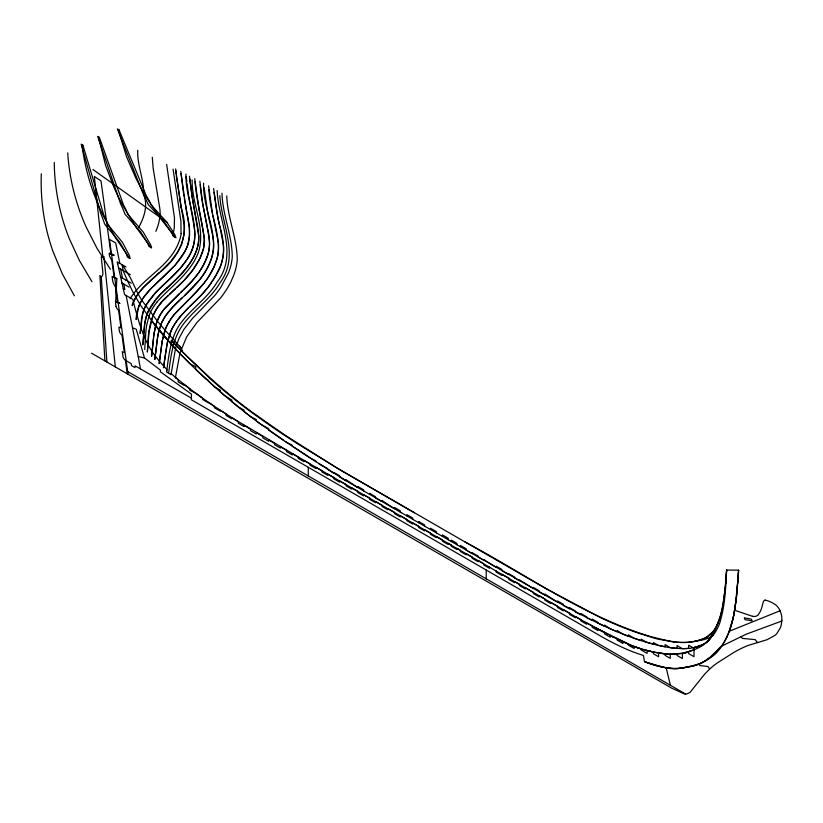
<?xml version="1.0" encoding="UTF-8"?>
<svg xmlns="http://www.w3.org/2000/svg" width="823" height="823" viewBox="0 0 823 823"><rect width="100%" height="100%" fill="white"/><g stroke="black" fill="none" stroke-linecap="round" stroke-linejoin="round"><path stroke-width="1.23" d="M315.898 461.662L315.898 460.911L310.086 457.886L292.319 446.231L292.319 445.294L286.507 442.28L272.331 432.651L268.648 429.997L268.648 428.588L260.685 424.277L256.344 421.037L256.344 419.545L250.531 416.603L244.102 411.531L244.102 410.183L238.279 406.829L231.849 401.593L231.849 400.05L224.412 395.4L220.286 391.769L220.286 390.174L214.998 387.119L208.497 381.255L208.497 380.37L205.853 378.847L195.699 369.373L195.699 366.698L189.887 363.715L180.34 354.096L171.431 344.24L171.493 340.383A158.716 91.641 60 0 0 182.078 351.565L210.431 378.899A419.545 242.229 60 0 0 251.159 412.025A828.566 478.379 60 0 0 298.224 444.204L341.689 470.807L414.473 512.811M336.442 467.69L284.079 434.523L250.686 411.15A491.187 283.585 60 0 1 209.834 377.644L187.119 356.482L171.493 340.383L171.421 344.302L170.556 343.345M41.304 173.807C40.625 192.294 42.302 210.873 46.438 228.907A140.394 92.618 68.4 0 0 53.073 251.694L62.383 273.977L74.348 295.766M171.493 340.465L171.421 344.24L171.493 340.424M144.714 349.58L145.825 332.235A84.121 48.567 -60 0 1 146.597 325.62L149.158 315.497M738.529 571.008L738.591 570.164L726.616 570.051L725.608 583.888M116.835 278.853L115.59 303.584A21.141 12.201 60 0 0 115.837 305.148L116.115 306.372M738.426 572.664L736.194 599.854L733.478 616.725A171.606 99.079 60 0 1 726.74 637.383M738.262 575.102L738.097 577.458M738.313 574.3L738.591 570.174A382.479 220.821 60 0 1 736.688 591.665C735.237 613.228 731.225 636.364 716.308 653.071A157.635 91.014 60 0 1 699.036 663.832C688.553 667.042 677.134 670.282 666.167 667.762A139.9 80.767 60 0 1 644.481 661.599L643.442 655.458A235.08 135.723 60 0 1 620.604 646.539A323.336 186.677 60 0 1 597.477 634.266L191.306 399.762L191.492 394.155L160.372 371.79L160.454 370.155L144.467 357.954L138.233 356.616L126.094 295.457L124.602 294.603L117.205 261.909L125.97 266.94M148.006 344.703C147.945 327.122 152.605 308.666 166.688 296.949M726.637 570.072L724.826 591.799L722.676 606.633A191.389 110.498 60 0 1 721.843 610.738L721.411 612.59A133.367 77.002 60 0 1 720.742 615.151L715.485 628.998A129.89 74.996 60 0 1 712.451 634.728L707.05 641.693A92.557 53.444 60 0 1 699.673 647.228L695.425 649.234A199.351 115.097 60 0 1 693.1 650.139L682.545 653.277A123.707 71.426 60 0 1 670.354 654.275L665.19 653.904A201.141 116.125 60 0 1 662.176 653.534L652.114 651.785M738.046 578.24L737.675 583.456M184.239 233.475L184.105 225.265A77.794 44.915 -60 0 0 183.879 223.486L176.266 175.711M781.809 620.398L781.521 623.155A36.551 21.1 60 0 1 780.883 626.282L780.708 626.838A20.585 11.882 60 0 1 780.369 627.754L777.066 633.206A43.28 24.988 60 0 1 775.122 635.294L767.159 639.677L748.282 645.397A301.928 174.322 60 0 0 732.583 653.225L717.862 662.577A206.666 119.325 60 0 0 709.807 668.934L704.9 673.872L690.188 692.215A15.462 8.93 60 0 1 689.633 692.627L686.68 693.923A10.936 6.317 60 0 1 685.662 694.056L685.528 694.056A11.44 6.605 60 0 1 684.376 693.902L671.784 688.193L91.62 353.232M737.573 584.886L737.192 589.721M147.883 345.866L147.327 352.069L148.932 333.037M143.089 342.245L142.76 344.981L144.488 325.003L146.617 315.404A24.669 14.248 -60 0 1 148.15 311.526L156.185 299.088M143.223 340.897L144.817 322.75M737.079 591.048L736.667 595.543M153.541 338.006L151.607 356.297L153.911 334.333M158.5 273.359C180.042 257.167 190.257 233.763 181.07 207.725M189.341 236.551L187.942 244.236A21.233 12.263 -60 0 1 186.996 246.982L185.01 251.272M725.444 585.647L723.088 604.37L719.847 618.166A110.395 63.741 60 0 1 718.685 621.478L716.792 625.83A106.568 61.53 60 0 1 716.072 627.26L714.848 629.451A74.636 43.094 60 0 1 714.066 630.665A57.219 33.033 60 0 1 713.243 631.807L710.712 634.502A56.602 32.673 60 0 1 709.2 635.706A63.474 36.644 60 0 1 707.482 636.807L707.019 637.064A86.785 50.1 60 0 1 705.527 637.825A103.194 59.585 60 0 1 703.305 638.782A121.393 70.089 60 0 1 701.443 639.461L700.095 639.893A174.209 100.581 60 0 1 697.925 640.52L694.694 641.333M736.606 596.161L733.869 614.894L729.384 630.912M153.562 336.926L155.609 325.28L159.878 315.312A31.778 18.353 -60 0 1 163.849 309.51L179.26 293.749M184.187 234.102L181.718 244.174M181.039 233.516L180.926 221.418L173.067 169.127M149.066 331.844L152.543 316.752A30.173 17.427 -60 0 1 160.722 303.461M153.911 333.901L156.123 323.696M165.834 351.061L163.479 367.84L167.501 342.018L171.513 329.848A28.28 16.326 -60 0 1 173.838 325.476C183.241 309.674 199.536 299.747 209.947 284.727M175.371 377.819L180.093 352.666L186.646 336.874L196.82 322.616L219.926 298.667A54.287 31.346 -60 0 0 223.136 294.562L227.086 288.719A47.405 27.375 -60 0 0 230.656 282.31L233.609 275.592A41.15 23.754 -60 0 0 237.25 259.842C237.137 238.156 227.405 217.704 226.757 195.925M126.094 295.457L132.842 299.356A245.172 141.546 60 0 0 137.853 318.234A122.071 70.48 60 0 0 142.976 333.449A55.655 32.128 60 0 0 152.831 352.717A90.376 52.178 60 0 0 166.802 369.352L166.802 372.191L171.009 374.609L175.577 348.078L178.93 338.541L183.91 329.385L192.551 318.347L214.464 295.869A56.52 32.632 -60 0 0 220.79 287.402L228.485 272.876A39.031 22.53 -60 0 0 232.261 257.188C232.24 235.501 222.56 215.009 221.973 193.22M165.907 350.917L166.513 347.193M168.653 372.86C171.009 355.978 172.717 337.841 183.56 323.892C194.897 309.211 210.925 298.584 220.348 282.32C239.843 255.686 221.438 224.35 219.834 195.689M166.699 370.978C169.075 353.952 170.659 335.537 181.934 321.618C192.726 307.535 208.126 297.401 217.231 281.929C238.67 254.112 218.044 220.821 217.179 190.514M166.596 346.442L167.203 343.314A64.533 37.261 -60 0 1 167.727 341.01L170.392 332.502M144.93 322.112C147.266 306.989 158.551 295.539 169.435 285.725M198.713 236.057A36.788 21.233 -60 0 1 198.096 244.801C194.516 261.364 181.852 274.131 169.919 285.303M198.065 244.801C194.639 260.922 182.583 273.329 171.019 284.264M713.438 631.683L713.243 632.311A43.804 25.287 60 0 1 712.934 633.226L712.029 635.459A44.627 25.76 60 0 1 711.648 636.23L711.257 636.961A38.167 22.036 60 0 1 710.846 637.65A43.043 24.855 60 0 1 710.414 638.309L710.27 638.525A49.987 28.856 60 0 1 709.663 639.337L709.015 640.099A34.967 20.184 60 0 1 708.521 640.633L708.346 640.798A50.903 29.391 60 0 1 707.636 641.467L707.276 641.775A53.063 30.636 60 0 1 706.71 642.228A48.454 27.972 60 0 1 705.928 642.784A40.306 23.27 60 0 1 705.321 643.185A54.791 31.634 60 0 1 704.694 643.565L704.272 643.812A57.271 33.064 60 0 1 703.614 644.152L700.815 645.407A92.104 53.176 60 0 1 697.462 646.724L690.178 648.38L682.339 648.678L677.02 645.602L677.02 648.452L670.241 647.639L665.066 644.604L665.066 646.744L658.071 645.263L653.441 642.588L653.441 644.121L646.487 642.197L641.282 639.193L641.282 640.613L634.163 638.267L628.35 634.79L628.35 636.21L622.97 634.152L617.157 630.541L617.157 631.776L610.347 628.823L604.535 625.069L604.535 626.169L597.961 623.083L597.961 622.394L592.149 619.04L592.149 620.254M744.29 618.094L745.01 619.657L751.728 620.799M752.016 620.583L751.276 619.081L744.568 617.95M156.391 322.904L157.286 320.538A23.456 13.549 -60 0 1 158.325 318.244L160.362 314.551A34.638 19.999 -60 0 1 165.269 307.761L182.737 290.478M206.234 259.173L207.88 254.4A22.447 12.962 -60 0 0 208.548 252.167L209.135 248.968A47.837 27.622 -60 0 0 209.361 247.157L209.556 244.822A28.784 16.625 -60 0 0 209.587 243.094C207.581 223.424 201.429 204.351 200.226 184.527M181.605 244.462L178.118 251.344M206.244 259.029C201.028 272.372 190.874 282.978 180.525 292.556M161.349 323.285L157.965 334.704L154.817 359.497C157.234 343.366 156.648 325.034 168.355 312.226M199.989 258.268L203.548 248.227L204.351 237.981M726.709 637.352L726.442 637.907A110.56 63.834 60 0 1 722.038 645.469L710.66 656.888A173.427 100.128 60 0 1 707.708 659.192L706.988 659.696A144.138 83.216 60 0 1 704.91 661.075L701.001 663.245A109.274 63.093 60 0 1 697.348 664.758A121.063 69.893 60 0 1 695.6 665.334L691.443 666.352M161.709 322.503L165.732 315.734M203.765 264.368L204.33 263.226A48.927 28.249 -60 0 0 205.832 259.986C210.678 250.079 210.122 238.691 207.489 228.269M199.619 259.019L192.849 269.944L184.691 279.769M138.521 227.714C143.871 218.085 147.852 206.676 144.21 195.771A80.253 46.335 -60 0 1 143.943 194.403L143.788 193.477A41.181 23.774 -60 0 1 143.613 192.068C143.418 177.871 137.081 164.579 137.719 150.27M203.528 264.965L198.775 272.67L192.911 280.036M216.346 274.666C226.232 259.44 224.514 240.542 219.155 224.062A244.812 141.34 -60 0 1 217.992 218.702L213.589 188.457M184.825 251.55L174.774 265.634L149.807 289.737A52.116 30.091 -60 0 0 146.36 293.626L144.735 295.714A27.087 15.637 -60 0 0 143.202 297.895L139.591 304.572A28.496 16.45 -60 0 0 136.402 315.672L136.145 319.561L138.758 306.506A20.904 12.067 -60 0 1 142.472 298.944L151.432 288.071L163.88 276.322M215.914 275.458L213.579 279.347M169.065 321.814C161.185 334.333 161.606 349.6 159.127 363.694L162.254 340.897L165.845 328.13A26.603 15.359 -60 0 1 167.326 324.941L170.083 320.198A39.926 23.054 -60 0 1 172.799 316.351A37.549 21.676 -60 0 1 174.527 314.191L189.629 298.821M136.021 297L135.785 297.391A19.094 11.018 -60 0 0 134.324 300.107L132.153 305.57A22.149 12.787 -60 0 1 134.159 300.426L138.346 293.502L143.439 287.412A74.883 43.238 -60 0 1 147.893 282.958L149.704 281.25M177.85 251.766L170.68 261.447L160.382 271.672M187.088 259.276C205.359 233.732 184.877 201.913 185.977 174.075M130.127 298.656C140.815 281.312 159.713 271.456 171.668 255.192A30.852 17.818 -60 0 0 181.235 233.444M208.836 276.343L213.908 267.177L217.19 258.185A31.665 18.281 -60 0 0 218.188 253.175C219.998 231.572 209.186 211.12 209.042 189.527M213.085 280.129L212.056 281.692M208.353 277.084L207.365 278.555M186.667 259.934L180.412 268.144L171.637 277.207M180.823 258.041L181.698 256.786A35.914 20.729 -60 0 0 184.63 251.982L186.317 248.597A21.779 12.571 -60 0 0 188.961 240.213L189.197 238.135A85.294 49.246 -60 0 0 189.393 235.728L189.403 227.837L187.623 217.19A259.163 149.632 -60 0 1 186.605 212.025L181.019 173.571M211.542 282.454L210.482 283.976M206.861 279.275L205.843 280.705M165.855 315.528L170.454 309.736A76.261 44.03 -60 0 1 174.229 305.559L182.294 297.7M208.857 286.209L215.451 276.24L220.554 265.716A33.815 19.526 -60 0 0 222.539 259.152L223.167 255.963A37.066 21.398 -60 0 0 223.671 250.192A52.477 30.297 -60 0 0 223.496 245.655L220.533 229.967M179.939 259.276L176.225 263.946M205.318 281.415L204.269 282.814M208.312 286.939L201.069 295.375L191.142 305.168M203.734 283.493L190.792 297.679M758.374 614.462L759.866 612.23A47.611 27.488 60 0 0 761.388 608.835A40.08 23.147 60 0 0 761.954 607.024L763.188 602.271A12.18 7.037 60 0 1 764.022 600.677A3.642 2.099 60 0 1 765.195 600.121M157.193 301.774C171.41 285.9 190.524 273.287 198.292 252.589C206.244 228.599 191.584 204.258 192.14 179.97M179.784 317.081L188.405 307.833M160.68 303.389L162.265 301.537M156.699 298.482L159.888 295.004M713.027 635.428L714.436 633.607A134.622 77.722 60 0 0 717.718 627.805L718.788 625.459A81.405 47.004 60 0 0 720.218 621.581L722.45 612.559A215.101 124.191 60 0 0 724.734 598.012A513.264 296.331 60 0 0 726.616 570.051M192.356 280.674L183.889 289.377M175.258 265.057L164.096 276.147M720.763 646.971L718.047 649.913M162.8 300.94L175.443 288.76M176.935 271.971C186.389 261.92 195.329 249.174 194.845 234.72M718.489 649.594L710.249 657.207L702.976 662.237A117.576 67.887 60 0 1 693.645 665.817L692.832 666.044M160.423 294.449L160.969 293.893M183.56 280.952L169.61 294.15M176.101 272.825L172.758 276.127M161.514 293.348L166.781 288.225M187.438 300.94C201.738 287.258 216.788 270.757 218.476 250.089A55.203 31.871 -60 0 0 218.373 242.703M189.568 306.701L190.73 305.58M187.294 301.084L175.762 312.74A39.154 22.602 -60 0 0 169.044 321.793M167.254 296.403L168.386 295.323M172.295 276.59L164.178 284.13M166.688 288.338L170.762 284.48M180.165 299.685C191.872 289.14 203.59 277.721 209.783 262.918A34.885 20.143 -60 0 0 213.723 246.55L213.743 245.83A59.091 34.113 -60 0 0 213.455 240.882L212.859 236.407M163.582 284.686L160.001 288.091A101.733 58.742 -60 0 0 155.886 292.227L148.912 300.632A26.254 15.153 -60 0 0 142.574 313.501L140.157 333.531L141.463 319.417L143.613 310.374A20.873 12.057 -60 0 1 145.887 305.405L155.382 292.823L171.297 277.536M176.616 287.68C187.027 278.215 196.481 267.187 201.83 254.04A26.83 15.483 -60 0 0 204.269 244.318A31.871 18.404 -60 0 0 204.423 240.038C202.047 219.494 196.059 199.423 194.804 178.663M184.506 295.642L199.824 279.563A49.473 28.568 -60 0 0 204.536 272.866L207.057 268.565A38.465 22.211 -60 0 0 209.628 263.288A38.846 22.427 -60 0 0 211.1 259.543C219.679 234.462 202.437 208.733 203.631 183.22M150.156 280.838L158.386 273.483M159.364 272.619L142.574 288.328A34.659 20.009 -60 0 0 135.98 296.969M707.183 636.549L712.121 632.373A75.449 43.557 60 0 0 718.572 621.766M721.38 646.261L746.399 634.132L781.757 621.046M729.26 631.282L780.039 610.769M693.902 649.82L689.581 651.353A205.246 118.502 60 0 1 685.652 652.526A175.885 101.548 60 0 1 683.234 653.112L671.383 654.316A126.896 73.268 60 0 1 668.914 654.203L656.631 652.649L643.03 649.532M615.717 638.175L628.309 644.09L628.35 645.139L634.163 648.493L634.163 646.394L641.282 648.935L641.282 650.036L647.104 653.39L647.104 650.654L653.441 652.094L653.441 653.771L658.606 656.754L658.606 652.989L665.066 653.832L665.066 655.386L670.241 658.369L670.241 654.275A152.615 88.112 60 0 0 677.02 654.398L677.02 655.447L682.401 658.554L682.401 653.729A133.295 76.951 60 0 0 688.645 651.919L688.645 653.585L694.026 656.692L694.026 647.588L702.029 644.944A113.523 65.542 60 0 0 705.301 643.154L708.449 640.747A38.177 22.046 60 0 0 711.267 636.93M692.76 666.074L680.971 668.183A136.608 78.874 60 0 1 679.736 668.307A115.981 66.961 60 0 1 677.144 668.482A110.663 63.896 60 0 1 672.041 668.41A119.541 69.019 60 0 1 668.729 668.091L666.949 667.834A136.361 78.73 60 0 1 665.066 667.525A146.206 84.419 60 0 1 662.062 666.918L659.923 666.424A172.84 99.789 60 0 1 656.497 665.529L654.069 664.819A238.557 137.729 60 0 1 650.17 663.595L644.481 661.599L645.962 662.134M694.015 647.608L701.206 645.541A58.505 33.784 60 0 0 708.15 640.572M695.25 641.261C680.631 644.769 665.776 640.222 651.579 636.827C584.104 616.993 526.391 574.413 464.882 541.894M691.649 666.321L679.51 668.317M765.215 600.162L766.943 600.553A36.953 21.336 60 0 1 769.484 601.459A43.65 25.204 60 0 1 772.025 602.621L775.173 604.483A9.382 5.422 60 0 1 780.009 610.707L781.027 613.444A12.54 7.242 60 0 1 781.768 616.952L781.84 618.258A26.696 15.411 60 0 1 781.809 620.398M752.407 616.273L734.661 610.255M651.95 651.734L638.586 648.143A154.786 89.368 60 0 1 634.276 646.569L633.35 646.199A196.625 113.523 60 0 1 630.408 644.995L594.587 627.321M662.824 667.083L647.135 662.546M132.637 327.852L136.248 329.21L144.467 357.954M110.745 253.772L111.537 254.122M112.093 254.369L112.7 254.626M113.265 254.873L113.913 255.161L112.844 254.688M113.265 277.145L112.288 276.723L116.815 278.688L116.022 278.349M112.617 276.857L113.224 277.125M113.965 277.454L114.572 277.711L113.924 277.433M114.85 277.835L115.508 278.123M116.064 278.369L116.671 278.627M116.166 301.804L115.508 301.527L119.109 303.09M116.588 301.99L117.185 302.257M117.936 302.576L118.543 302.843M118.687 302.905L119.201 303.131M109.86 253.391L114.006 255.202M115.93 278.308L114.808 277.814M119.993 303.471L115.374 301.465L117.524 302.401L115.323 286.198M110.838 253.813L112.751 254.646M590.77 619.719L553.889 600.152L468.061 551.194M614.236 637.434L609.504 635.058M607.878 634.224L578.518 618.464L304.016 460.458L304.016 461.693L298.204 458.339L298.204 457.094L292.319 453.71L292.319 454.954L286.507 451.601L286.507 450.356L280.437 446.848L280.437 448.093L274.625 444.729L274.625 443.484L268.648 440.007L268.648 441.251L262.825 437.887L262.825 436.55L256.344 432.703L256.344 433.999L250.531 430.645L250.531 429.246L244.102 425.368L244.102 426.561L238.279 423.197L238.279 421.777L213.198 405.574A462.001 266.745 60 0 1 200.606 396.737L192.212 390.524A497.853 287.443 60 0 1 175.525 377.469M119.86 263.432L115.704 242.98L109.459 239.38L128.049 374.27M126.063 280.201L120.755 277.176M120.621 269.1L122.555 278.184M130.404 274.717L118.594 267.917M309.51 463.606L231.849 417.745L231.849 418.804L226.037 415.45L226.037 414.01L220.286 410.245L220.286 411.119L214.474 407.755L214.474 406.397L208.497 402.303L208.497 402.869L202.684 399.515L202.684 398.25L195.699 393.229L189.887 390.297L189.887 388.919L183.951 384.351L183.951 385.246L178.138 381.893L178.138 379.65A135.322 78.123 60 0 1 171.009 373.436L171.009 374.609M126.186 360.741L131.196 363.612L131.557 365.7L135.013 367.603L135.054 365.824L191.358 398.106M401.254 512.657L348.366 482.072L318.933 463.74M685.59 694.056L127.678 371.543M120.642 277.073L122.709 278.287M125.847 280.077L131.268 283.163M121.989 282.968L123.769 284.058L124.859 289.49L123.234 288.554M694.026 648.318L688.645 645.211L688.645 648.38L684.643 648.637A235.728 136.093 60 0 1 666.373 647.084C638.411 641.775 612.034 630.315 586.727 617.61L586.727 616.849L580.915 613.485L580.915 614.781L575.442 611.993L575.442 611.047L569.619 607.693L569.619 608.907L565.555 606.695L563.374 605.471L563.374 604.308L557.562 600.955L557.562 602.189L544.847 593.98L544.847 595.019L539.188 591.819L539.188 590.76L533.376 587.406L533.376 588.538L519.478 579.917L519.478 580.699L514.601 577.941L514.601 577.067L508.789 573.713L508.789 574.639L501.989 570.72L501.989 569.526L496.166 566.173L496.166 567.366L483.646 559.465L483.646 560.154L478.081 556.945L478.081 556.101L472.268 552.747L472.268 553.591L400.266 512.101L400.266 510.785L394.454 507.431L394.454 508.748L381.975 500.456L381.975 501.557L375.453 497.792L375.453 496.681L369.64 493.327L369.64 494.448M337.019 468.04L546.019 588.702L601.428 618.063A498.038 287.546 60 0 0 638.514 633.206L656.373 638.771L673.718 642.053A185.237 106.949 60 0 0 694.118 641.456L704.087 639.646L708.243 638.134A26.007 15.009 60 0 0 713.13 635.366M122.061 283.009L129.026 287.145M285.334 441.519L315.291 461.374L327.78 468.688L327.78 469.367L332.039 472.135L333.809 473.246L333.809 472.402L339.621 475.756L339.621 476.898L344.261 479.819L346.01 480.827L346.01 479.696L357.758 487.597L357.758 486.444L363.571 489.798L363.571 490.95M283.379 440.192L255.881 420.646A510.599 294.799 60 0 1 214.68 386.872L192.87 366.595L177.027 350.433M167.522 222.673L92.896 169.476M124.808 359.558L124.931 359.651A9.66 5.576 60 0 0 125.353 359.96L127.226 373.796M176.41 349.765L172.799 345.825M172.881 345.907L171.606 344.498M172.665 345.67L169.24 341.874A237.919 137.359 60 0 1 152.45 321.721L140.908 305.796L133.768 293.677A203.569 117.524 60 0 1 123.244 270.942L122.123 264.985A21.635 12.489 60 0 1 124.232 267.65L130.497 278.03L137.883 293.472A62.99 36.366 60 0 0 141.803 300.282L157.193 320.898A251.571 145.249 60 0 0 173.818 339.837L180.906 347.903A6.121 3.529 60 0 1 181.585 349.456L182.058 351.472M170.351 343.109L152.45 321.721A196.615 113.523 60 0 0 166.802 339.127M175.361 237.446L159.899 217.673L146.628 197.674A140.394 67.537 52.8 0 1 135.548 177.459L126.649 157.018L118.193 129.417M757.592 642.609L755.226 639.636L742.315 638.401L741.122 636.488M151.021 247.61L136.258 227.498L123.759 207.087A139.169 72.28 55.5 0 1 113.533 186.379L105.581 165.372L98.493 136.896M129.54 258.257L115.518 237.765L103.852 216.891A138.501 77.413 58.5 0 1 94.552 195.658C88.339 179.239 84.08 162.09 82.012 144.663M110.405 269.316L97.073 248.412L86.199 227.086A138.501 82.434 61.6 0 1 77.784 205.328C72.259 188.364 68.854 170.721 67.712 152.924M179.568 345.845L180.186 346.843M91.95 281.713L79.327 260.366L69.266 238.547A139.169 87.68 65 0 1 61.776 216.264C56.962 198.734 54.452 180.597 54.256 162.429M709.632 669.099L708.047 666.537L699.859 665.519L699.036 663.832M180.587 347.543L181.379 349.158M181.297 348.983L182.017 351.236M106.887 362.048L101.28 276.981L99.881 275.468L104.902 360.906M666.167 667.762L670.436 685.353M220.266 228.907L216.634 211.038L214.052 192.345M117.576 263.555L117.73 264.214M207.447 228.084L202.684 203.476L199.876 181.255M212.622 235.203L208.847 218.167A287.412 165.937 -60 0 1 207.766 212.879L204.114 187.531M197.654 226.932L192.479 198.95L189.774 179.085M193.559 223.321L188.755 196.049M188.662 222.385L184.753 200.894M138.233 356.616L140.496 368.951M197.582 226.778L198.631 234.092M193.57 223.599L194.177 227.076A84.141 48.578 -60 0 1 194.814 232.498L194.897 234.432M212.478 213.754L208.6 185.854M180.916 206.594L181.06 207.437M180.782 205.74L175.618 168.941M184.311 198.065L184.578 199.804M183.755 194.578L184.033 196.316M183.488 192.839L180.823 171.493M188.59 195L187.068 183.652M195.154 181.688L199.094 209.896A405.595 234.174 -60 0 0 201.306 221.058L204.289 237.785M186.852 181.965L186.255 176.606M218.311 242.271L213.99 221.15A239.555 138.305 -60 0 1 212.869 215.821M189.465 176.215L192.057 196.409L198.744 236.036M102.813 256.622L94.336 176.461L101.013 180.937L110.93 253.885L109.202 253.145L109.346 255.037A12.736 7.356 60 0 0 109.5 256.128L111.835 260.541L114.14 277.505L112.195 276.662L112.494 279.666A16.398 9.475 60 0 0 112.648 280.592A7.047 4.064 60 0 0 115.271 286.281M176.112 174.095L175.762 170.556M115.333 366.924L103.893 256.344L101.25 257.023L102.885 272.794A8.456 4.887 60 0 1 101.28 276.981M166.627 164.394L174.126 215.41A66.776 38.547 -60 0 1 174.466 218.239L174.281 227.487A36.819 21.254 -60 0 1 172.614 235.388M152.306 157.275L153.129 168.139L159.508 206.655A52.343 30.214 -60 0 1 160.115 212.334A32.354 18.682 -60 0 1 160.022 214.998L159.94 216.099A37.683 21.758 -60 0 1 155.886 231.345M496.166 570.874L496.166 572.119L501.989 575.472L501.989 574.228L508.789 578.147L508.789 579.392L514.601 582.746L514.601 581.501L519.478 584.309L519.478 585.554L525.29 588.908L525.29 587.663L533.376 592.323L533.376 593.568L539.188 596.922L539.188 595.677L544.847 598.928L544.847 600.173L550.659 603.526L550.659 602.292L557.562 606.253L557.562 607.497L563.374 610.851L563.374 609.606L569.619 613.197L569.619 614.442L575.442 617.795L575.442 616.55L580.915 619.657L580.915 620.902L586.727 624.256L586.727 623.011L592.149 625.974L592.149 627.219L597.961 630.572L597.961 629.338L604.535 632.62L604.535 633.864L610.347 637.218L610.347 635.973L617.157 638.895L617.157 640.14L622.97 643.493L622.97 641.817L630.902 645.211A166.668 96.229 60 0 0 643.03 649.553M489.459 567.006L489.459 568.251L483.646 564.897L483.646 563.652L478.081 560.442L478.081 561.687L472.268 558.333L472.268 557.089L466.199 553.601L466.199 554.846L460.386 551.482L460.386 550.248L456.919 548.252L456.919 549.497L451.313 546.266L451.313 545.021L448.216 543.242L448.216 544.487L442.404 541.133L442.404 539.888L436.334 536.411L436.334 537.645L430.522 534.292L430.522 533.047L424.586 529.652L424.586 530.897L418.773 527.543L418.773 526.298L412.704 522.831L412.704 524.066L406.891 520.712L406.891 519.467L400.266 515.692L400.266 516.937L394.454 513.583L394.454 512.338L387.787 508.532L387.787 509.776L381.975 506.423L381.975 505.178L375.453 501.464L375.453 502.699L369.64 499.345L369.64 498.1L363.571 494.654L363.571 495.888L357.758 492.535L357.758 491.29L351.822 487.916L351.822 489.16L346.01 485.807L346.01 484.562L339.621 480.91L339.621 482.155L333.809 478.801L333.809 477.556L327.78 474.11L327.78 475.355L321.968 472.001L321.968 470.756L315.898 467.289L315.898 468.534L310.086 465.18L310.086 463.935M486.228 570.03L486.228 579.001M466.199 550.093L466.199 548.776L460.386 545.423L460.386 546.75M456.919 544.744L456.919 543.355L451.313 540.125L451.313 541.524M448.216 539.734L448.216 538.252L442.404 534.899L442.404 536.38M436.334 532.882L436.334 531.586L430.522 528.232L430.522 529.528M424.586 526.113L424.586 524.899L418.773 521.545L418.773 522.759M412.704 519.262L412.704 517.996L406.891 514.632L406.891 515.918M308.286 467.299L308.286 476.044M188.601 222.426A63.062 36.407 -60 0 1 189.465 236.489M170.268 332.482A35.78 20.657 -60 0 1 179.836 317.184M168.304 312.143A80.849 46.674 -60 0 1 179.002 300.889M198.559 234.483A39.165 22.612 -60 0 1 198.148 244.781M149.076 315.487A28.99 16.738 -60 0 1 157.234 301.846M124.746 359.733A3.755 2.171 60 0 1 122.925 356.081L122.277 351.678L124.345 352.583L121.989 335.208A4.444 2.562 60 0 1 119.366 331.278M119.469 331.299A11.234 6.481 60 0 1 119.119 329.251L118.975 327.081L120.991 327.914L118.605 310.374A4.887 2.819 60 0 1 116.033 306.362M758.528 614.688A17.376 10.03 60 0 1 752.417 616.314M679.531 668.389A119.201 68.823 60 0 1 662.813 667.072M707.276 636.714A102.803 59.349 60 0 1 695.229 641.22M110.601 253.71L109.994 253.453L110.652 253.731M119.088 129.941L117.37 128.944L143.397 194.516A85.53 41.15 52.8 0 1 148.222 204.526L164.59 222.303L171.688 232.816A20.328 9.783 52.8 0 1 173.139 236.16L175.947 237.785A21.943 10.555 52.8 0 0 174.62 234.38L166.956 222.313L151.082 204.886A43.3 20.832 52.8 0 0 146.329 195.781L119.088 129.941M99.388 137.42L97.67 136.423L120.57 203.795A84.625 43.948 55.5 0 1 124.952 214.073L140.795 232.137L147.492 242.878A20.205 10.493 55.5 0 1 148.798 246.324L151.597 247.939A21.768 11.306 55.5 0 0 150.434 244.441L143.243 232.096L127.884 214.381A42.889 22.272 55.5 0 0 123.532 205.05L99.388 137.42M82.917 145.187L81.189 144.19L100.735 213.507A84.131 47.024 58.5 0 1 104.624 224.062L119.911 242.446L126.186 253.433A20.133 11.255 58.5 0 1 127.328 256.971L130.127 258.597A21.676 12.108 58.5 0 0 129.139 254.986L122.462 242.353L107.648 224.319A42.673 23.846 58.5 0 0 103.719 214.752L82.917 145.187"/></g></svg>
